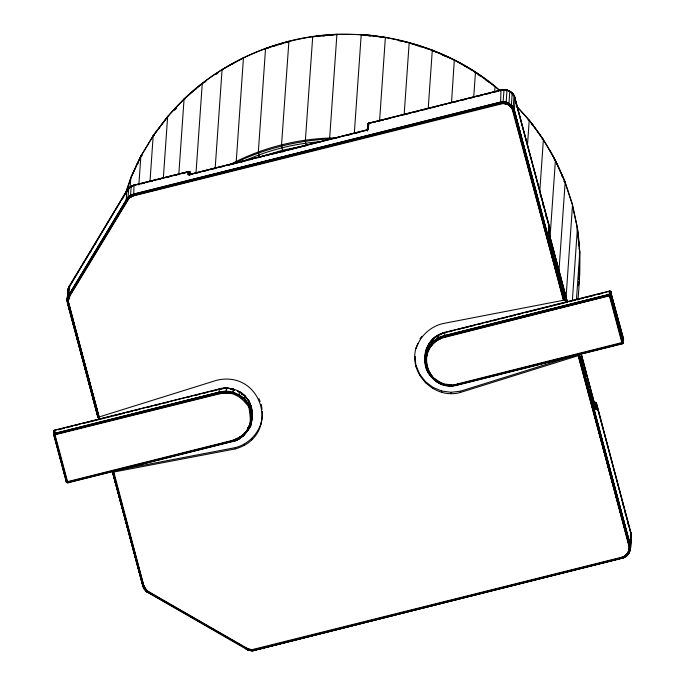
<?xml version="1.0" encoding="UTF-8"?>
<svg xmlns="http://www.w3.org/2000/svg" width="685" height="685" viewBox="0 0 685 685"><rect width="100%" height="100%" fill="white"/><g stroke="black" fill="none" stroke-linecap="round" stroke-linejoin="round"><path stroke-width="1.03" d="M226.358 388.815C226.273 386.212 231.436 389.645 233.071 389.029C241.154 391.332 248.21 397.394 250.813 405.494C256.036 419.914 247.953 437.955 232.532 441.534L67.849 482.788C64.767 481.153 67.37 483.37 66.822 481.889L54.209 434.538L54.612 430.257L219.628 388.892L226.35 388.035L226.093 392.616L225.485 392.993L219.688 393.755L53.678 435.069L54.723 433.34L219.346 392.06C235.383 387.599 253.578 401.41 251.875 418.312C252.2 429.666 241.831 437.253 232.147 440.472L66.531 481.915L53.687 434.333M262.269 411.539C263.656 428.099 251.207 443.64 235.349 447.639L112.682 471.066L112.605 472.179L143.422 585.795L144.783 588.843L148.457 592.311L249.177 649.894L254.82 649.945L621.62 557.975C627.195 556.725 631.022 550.569 629.421 545.02L578.662 355.498L628.719 545.234L629.044 550.466L626.278 555.055L623.436 556.597C627.306 559.431 632.084 548.18 630.089 544.661L579.39 355.13L578.662 355.498L629.078 545.14C630.688 550.603 626.912 556.28 621.432 557.325L252.285 649.611L252.003 650.75L621.817 558.386C631.853 556.143 631.416 543.196 631.365 535.387L596.567 403.362L596.121 409.741L581.103 353.571M457.272 384.02C459.061 386.922 452.699 384.559 451.912 385.835C445.729 385.587 439.136 383.977 434.47 379.73C418.355 367.956 424.469 339.469 444.471 335.607L609.47 294.285L610.866 295.346L623.324 342.072L622.083 343.382L457.46 384.67C425.573 392.899 412.242 344.786 444.633 336.566L609.256 295.286L610.866 295.346L623.127 342.277L457.272 384.02C435.626 392.445 416.129 364.48 428.716 344.153C432.252 338.202 438.246 334.426 444.711 332.379C445.601 333.604 442.339 332.987 442.125 333.689C434.992 335.367 428.998 342.252 426.609 349.359M190.147 172.868L189.745 171.944L190.07 173.356L189.48 171.747L188.341 171.575L188.11 174.769C190.576 176.011 190.875 171.104 188.358 171.541L134.012 185.173L128.754 188.092L128.129 197.023L128.934 198.547L69.939 295.92L68.166 301.143L98.58 417.139L216.76 380.252C262.732 369.455 281.535 435.865 235.255 448.915L112.922 472.205L143.139 585.821L144.535 588.946L148.311 592.508L249.1 650.125L254.906 650.185L621.697 558.206C627.426 556.922 631.356 550.603 629.721 544.892L579.21 355.241L629.943 544.772C630.791 547.264 630.089 555.021 626.818 553.934L624.078 556.665L621.526 557.676L254.734 649.645L249.794 649.722L246.728 648.541L148.636 592.046L145.074 588.689L143.764 585.744L113.205 472.196L143.422 585.795L144.124 585.658L146.462 590.384L246.925 648.233L251.994 649.971M232.147 440.472C233.457 444.103 242.207 436.114 243.997 434.966L244.93 432.595L247.867 429.709L247.67 428.639L250.376 423.989L251.335 418.398L252.106 417.062L251.267 410.443L248.698 404.261L244.571 398.927L239.185 394.817L237.404 394.577L232.891 392.197L231.384 392.488L226.118 391.255L225.468 391.606L225.485 392.993C237.327 392.377 245.41 401.487 251.267 410.443L252.106 417.062C250.727 425.205 246.309 434.084 238.526 437.903L232.241 440.823L67.618 482.103L66.137 481.786L67.712 482.403L232.335 441.123L238.483 438.7L238.526 437.903L242.259 436.157L247.559 429.563C253.381 420.41 247.936 410.657 248.92 401.067L244.793 395.742L239.407 391.623L237.661 391.272C241.685 391.863 244.254 395.117 245.932 397.994M450.867 385.133C422.277 384.645 416.814 344.075 444.813 337.303L610.866 295.346L609.188 294.952L444.556 336.232C411.908 344.024 424.837 393.695 457.597 385.056L622.28 343.793L623.324 342.072L621.989 343.082L457.366 384.371C426.096 392.779 413.226 344.701 444.719 336.934L609.342 295.655C612.082 296.1 611.979 290.671 609.333 291.099L444.693 332.422C436.525 334.879 428.956 340.839 426.781 349.35M131.554 186.654L128.9 188.067L126.888 190.421L69.331 285.945L67.806 290.945L67.104 300.535L67.481 303.481L68.5 303.524L99 417.028L68.166 300.852L68.414 298.703L69.613 295.723L128.866 198.076L133.712 195.824L502.987 103.538L504.023 89.684C509.058 89.572 513.913 93.28 515.197 98.212L514.349 110.328L564.911 299.996L442.236 323.714C430 326.925 419.879 336.369 416.189 348.519L416.283 347.244C407.798 373.179 434.418 399.903 460.38 392.462L578.414 355.592L629.078 545.14L578.166 355.669M500.504 103.855L501.009 90.043C506.943 88.459 513.467 92.244 515.154 98.143C513.81 92.406 506.926 88.279 501.009 90.043L368.727 123.189L368.393 129.559L188.11 174.769C187.219 171.216 190.045 170.574 190.105 173.262M565.801 302.059L514.349 110.328C514.872 106.86 502.953 97.604 502.987 103.538L508.416 104.599L509.657 105.439L512.252 108.401L513.288 110.901L564.132 300.39L513.63 110.782C512.226 105.156 505.89 101.62 500.324 103.118L133.532 195.097L128.626 197.802L69.313 295.518L68.072 298.6L68.166 303.575L98.58 417.139L68.166 303.575M54.543 431.13L53.901 431.875L54.286 430.514C53.772 433.425 54.089 429.461 55.143 430.565M367.374 130.972L367.802 124.173L368.607 123.231M609.522 291.545L609.333 291.099L610.121 291.168L611.088 292.161L609.316 291.134L609.256 295.286L621.894 342.74L622.639 343.656L623.17 343.142L623.281 339.272L610.429 291.262L610.309 295.158L623.085 343.022L622.519 343.485L457.537 384.901C426.652 392.865 412.841 348.793 438.742 335.248M233.414 163.895L236.171 162.371C265.412 148.482 297.273 140.528 329.605 138.944L336.917 34.25L363.238 34.627C413.226 38.531 462.606 57.549 500.324 90.942M595.111 407.412L595.248 402.3L593.809 403.2C595.025 401.085 598.125 404.415 595.248 402.3L594.803 406.342M594.452 405.417L594.537 402.438L594.845 403.2M375.234 122.041C368.222 123.069 367.896 121.879 368.393 129.559L189 174.632L189.103 171.558L190.079 173.151M69.382 285.893L67.806 290.945L68.106 294.55L68.149 288.676L69.331 285.945L69.981 286.03M368.684 123.72L368.23 123.565L367.965 129.645L368.838 123.18L367.802 124.173L367.323 130.552L367.802 124.173L368.487 123.326L501.069 90.06C505.778 88.785 511.515 91.062 514.058 95.463L513.211 107.579L512.166 109.043L563.815 300.484L513.288 110.901C516.858 106.543 504.374 99.736 500.161 102.159L133.369 194.138L128.129 197.023L68.74 294.987L67.524 297.607L67.104 300.535L97.818 417.165L98.323 417.182L67.883 303.601L67.781 298.489L69.057 295.312L128.412 197.545L133.455 194.763L500.255 102.784C505.967 101.243 512.483 104.873 513.921 110.662L564.62 300.21L514.152 110.533C512.68 104.634 506.035 100.926 500.204 102.502L131.725 195.037L128.258 197.314L126.425 199.609L68.86 295.132L67.558 298.369L67.293 301.006L68.166 301.143L68.783 298.797L67.567 297.701L68.149 288.676L68.868 288.591M368.179 123.54L367.331 130.766L368.23 123.565L501.129 90.215M595.419 407.549L595.607 402.36L595.907 403.148M309.466 144.603L189.317 174.735L189.308 171.627L190.019 172.363M189.882 174.264L189.976 172.243L189.976 174.512M618.478 486.889L595.933 402.515L595.719 407.78L596.215 402.746L630.817 532.339L631.365 535.387L630.525 544.378M596.215 402.746L595.941 409.21L596.438 403.028L595.77 402.677M425.359 358.777L425.12 356.885L426.481 350.172L425.342 357.972L426.053 350.283L428.767 344.093L429.358 344.238L427.663 346.893M596.438 403.028L596.121 409.741L581.3 354.136M549.028 233.602L549.447 227.18L548.985 234.595M594.683 406.351L594.965 402.403M567.034 301.451L549.139 234.347L549.387 227.711L536.835 180.703M567.36 302.042L549.224 234.03L549.618 227.3L514.803 98.092L536.278 178.639M626.818 553.934L627.974 552.941L629.421 547.803L630.525 547.512L630.149 544.566L579.142 353.297M363.204 35.149L363.238 34.627C412.884 39.131 462.221 57.232 499.759 90.617M425.864 356.62L425.171 356.799L425.342 357.972L426.258 350.181M53.721 435.138L53.91 431.148L55.005 430.18M54.946 430.154L54.971 434.667L67.892 482.848L66.137 481.786L67.789 482.634L232.412 441.354L238.834 439.085L244.314 435.043L244.93 432.595C246.668 432.166 254.289 423.595 249.674 423.835M69.331 285.945C70.632 292.127 65.863 297.573 67.661 303.592L98.666 419.203M97.852 416.146L97.818 417.165M127.496 200.388L126.263 199.352L126.888 190.421L127.838 190.653M130.133 187.339L130.809 177.757L140.87 156.154L153.192 135.707L167.996 116.219C209.576 66.77 272.484 36.75 336.917 34.25L337.02 34.764M133.712 195.824L134.012 185.173L188.401 171.601L190.045 172.44M138.858 184.907L140.87 156.154L153.568 135.262L167.996 116.219M149.989 181.491L153.192 135.707L167.637 116.63L184.385 98.751L185.241 98.948M163.321 178.391L167.637 116.63M178.776 174.744L184.059 99.137C230.708 54.158 296.614 30.508 361.209 34.772L363.238 34.627M196.013 172.868L202.272 83.424L205.894 81.558M215.141 168.69L222.068 69.664L223.002 69.673M219.688 393.755C216.263 385.098 228.756 388.9 233.114 389.011L234.424 390.21L233.071 389.029L226.341 388.07L219.568 388.875L226.341 388.07M243.466 57.686L236.171 162.371M53.636 434.701L219.594 393.387L226.093 392.616L231.162 393.558L232.891 392.197L233.106 388.969L234.416 390.202M235.255 448.915L235.349 447.639M247.559 429.563L248.124 429.812L247.67 428.639L250.042 423.929L250.975 418.415L252.106 417.062L250.924 412.541L251.267 410.443L249.092 406.89L248.698 404.261L246.009 401.907L244.571 398.927L241.591 398.516L239.185 394.817L239.407 391.623L237.678 391.298M266.191 48.712L265.557 48.558L258.339 151.847L259.538 157.216L282.374 150.229L304.816 145.811M251.875 418.312L250.975 418.415L250.573 412.635L251.267 410.443L248.766 407.061L248.698 404.261L245.435 402.386L244.571 398.927L244.793 395.742L241.129 393.832L244.579 395.502M244.057 445.455L244.151 444.18M251.395 420.47L251.172 423.664L247.67 428.639L248.33 429.855L244.93 432.595L244.168 435.061L238.526 437.903L238.757 439.034M251.635 439.881L251.729 438.606M257.466 432.577L257.56 431.302M261.25 405.657L261.336 404.381M261.156 424.041L261.242 422.765M262.441 414.862L262.535 413.586M289.25 41.657L288.916 41.168L281.544 144.74L282.785 152.096M312.728 36.485L305.399 140.048L305.835 145.605M354.359 132.736L361.226 34.498M367.751 128.326L367.768 124.499M368.033 128.652L368.179 126.631M379.593 120.56L385.39 37.221M404.124 115.097L409.185 42.684L404.749 41.982M428.193 108.829L432.295 50.262L424.828 48.113M414.87 357.707L414.964 356.431L416.043 366.929M419.614 375.526L419.7 374.25L416.137 365.653M425.334 382.924L425.428 381.648L419.7 374.25M428.767 344.093C426.943 353.614 421.772 363.572 428.305 372.88C431.396 377.05 435.043 380.937 439.83 383.146C441.286 383.103 445.507 386.905 446.029 384.259L451.852 384.773L451.912 385.835L457.657 385.081L450.884 385.878L451.912 385.835M451.492 102.75L454.335 59.835M432.826 388.643L432.911 387.367L425.428 381.648M444.813 337.303L444.711 332.379M441.568 392.274L441.654 390.998L432.911 387.367M450.961 393.575L451.055 392.3L460.474 391.186L578.457 354.333M473.755 96.739L475.467 72.25L474.696 72.242M460.38 392.462L460.474 391.186M494.698 91.739L495.067 86.421L494.168 86.31M527.424 145.879L529.214 120.32L517.021 106.749M539.737 191.869L543.385 139.689L532.682 124.602L528.948 119.901L528.084 119.995M548.933 227.197L549.618 227.3L549.224 234.03M549.909 239.185L555.415 160.393L543.102 139.235L542.169 139.235M558.832 272.707L565.159 182.201C553.9 154.194 537.913 127.855 516.567 106.372M566.05 297.513L572.523 204.875L565.159 182.201L555.415 160.393L549.379 149.416M572.36 300.569L577.421 228.165L572.523 204.875L564.842 181.679L555.107 159.896L554.114 159.785M576.445 299.73L579.793 251.815L577.421 228.165L572.403 205.32M577.909 300.064C580.169 276.132 580.777 252.02 577.421 228.165M594.957 406.351L595.325 402.378M610.695 292.033L623.547 338.878L623.316 342.8L622.22 343.776M630.996 532.451L631.365 535.387L630.594 532.322L630.106 550.44L627.931 554.559L626.039 556.271L625.242 555.466M630.465 547.418L630.106 550.44L629.044 550.466M251.335 409.296L251.489 407.258L248.92 401.067L244.322 395.622L248.184 400.066M367.323 130.552L367.802 124.173L367.365 130.313M549.139 234.347L549.49 227.326L515.017 98.101M367.948 123.839L367.468 130.064L319.826 142.009M549.028 231.71L549.618 228.002M549.07 233.551L549.49 228.336M189.736 175.086L189.968 172.252M549.67 227.651L549.173 233.671L567.574 302.659M594.631 405.357L594.88 402.326M595.171 407.421L595.607 402.36M251.635 418.364L251.172 423.664L250.676 424.024M594.255 405.503L594.537 402.438M595.471 407.575L595.933 402.515M189.933 174.384L190.028 172.423M425.094 361.252L426.335 361.372L425.95 360.396C426.181 351.225 432.149 342.312 440.609 338.758L440.19 337.756L438.135 338.09L428.493 347.346L429.401 348.185M578.448 285.842L578.919 281.732M579.15 279.685L579.793 251.815L579.176 248.047M578.491 284.583L578.868 281.586M579.116 279.583L579.621 275.575L579.45 251.181M251.797 417.644C252.919 411.959 251.326 406.239 248.92 401.067L249.34 402.891M622.862 340.471L623.538 339.614L623.153 338.758M54.098 431.67L54.098 430.822L54.012 434.932L66.762 482.642M189 174.632L189.437 171.73L189.839 172.166M189.317 174.735L189.694 171.901M623.085 343.022L623.324 342.072L623.307 342.825L610.618 295.372L610.72 291.519L610.087 291.116L610.061 295.483L622.939 343.433L623.504 338.81M548.933 228.413L549.473 227.249M148.825 591.737C147.609 594.494 144.818 589.314 143.918 588.501C141.033 581.856 145.032 592.302 148.114 592.645L246.292 649.132C247.782 650.168 255.642 652.505 254.64 649.303M189.086 171.584L188.589 174.624L188.615 171.498L189.343 172.2M251.155 409.305L251.489 407.258L250.316 405.537L250.813 405.494M68.217 289.335L67.841 292.726M630.953 538.324L631.159 537.108L630.465 539.489L630.56 537.982M514.152 110.533L564.783 300.116L514.298 110.422L511.335 105.327L506.181 102.219L505.384 103.803L503.15 103.161L500.41 103.486L133.618 195.465L128.866 198.076M444.471 335.607L432.714 342.217L428.844 347.783L425.873 353.571L424.94 360.156L425.95 360.396M230.862 389.26C231.564 387.222 235.537 390.578 230.922 388.952M251.806 416.403L252.328 413.877L251.806 412.19M231.162 393.558L231.384 392.488L226.118 391.392L219.38 392.402L54.757 433.682L53.695 435.043L54.809 433.965L219.431 392.685L225.468 391.897L231.384 392.488L226.11 391.606L219.346 392.06M249.879 649.371L249.614 650.416L246.206 649.132L249.049 650.27L249.879 649.371L252.285 649.611L252.328 650.75L255.025 650.356M53.901 431.875L54.398 430.668M623.341 342.389L623.324 342.072M505.384 103.803L506.181 102.219L507.02 90.069L506.763 90.805M68.577 288.556L69.365 286.715M68.346 288.565L127.067 190.361M505.881 89.812L502.225 89.838L504.04 90.12M251.832 415.512L252.328 413.877L251.566 412.182M446.029 384.259L444.377 384.234L444.12 384.979M426.849 354.068C423.107 352.826 432.372 344.007 432.689 342.098C431.858 336.095 440.575 334.597 444.693 332.422M508.133 103.075L507.508 104.548M593.861 403.234L595.068 402.694M125.124 194.403L130.809 177.757L140.87 156.154M125.886 192.879L131.22 177.244L137.163 163.775L141.264 155.675L142.343 155.581M69.939 295.92C67.986 292.709 65.503 301.109 68.166 300.852M368.059 123.668L367.965 125.304M251.66 415.47L252.328 413.877M416.694 346.293L417.936 343.45M237.404 394.577L236.942 395.562L232.891 392.197L231.325 392.83L225.476 392.248L219.508 393.019L54.886 434.307L53.678 435.069M133.369 194.138L130.064 195.662L128.035 197.537L128.934 198.547L131.066 196.467L130.552 195.242L131.177 186.311C140.631 182.578 127.915 187.219 128.9 188.067M66.479 482.42L53.807 434.992L54.372 433.605L219.346 392.188L225.468 391.606M232.515 441.568L238.868 439.042M427.705 371.09L428.63 370.765L433.177 377.786L440.275 382.333L439.83 383.146M622.622 343.69L609.624 295.209L609.71 291.056L610.241 291.502M621.432 557.325L621.8 558.421L627.058 555.501M510.316 104.428L509.426 105.73L505.872 103.538L503.15 103.161M512.252 108.401L508.416 104.599L508.981 103.384L509.811 91.225L513.784 95.583M249.015 650.33L246.206 649.132M367.999 124.473L368.162 125.483L368.222 124.584M508.321 90.497L506.934 90.274M69.716 285.936L81.772 265.917M82.868 264.102L84.512 261.37M85.608 259.555L114.669 211.331M115.765 209.516L120.149 202.238M121.245 200.414L129.071 188.161M89.709 253.279L91.353 250.556M92.449 248.732L93.545 246.917M95.198 244.185L96.294 242.362M122.606 198.693L123.702 196.878M125.346 194.146L126.442 192.322M246.925 648.233L246.292 649.132M238.885 392.222L239.322 391.632M438.34 381.725L437.903 382.316M242.242 397.651L241.591 398.516M512.115 106.184L511.001 107.28L512.166 109.043L513.442 108.196L513.211 107.579M251.044 423.981L247.67 428.639L248.467 429.855M622.948 339.101L623.547 338.878L623.538 339.614M549.447 227.18L549.147 227.848M126.305 199.455L130.552 195.242L133.369 194.266L500.17 102.288L505.718 102.236M68.543 298.198L69.245 297.299L67.961 296.554M130.809 177.757L131.22 177.244M420.008 338.707L421.96 336.275M126.263 199.352L127.932 197.357M628.924 553.163L627.974 552.941M128.754 188.092L130.749 186.628L131.237 187.21M153.192 135.707L154.579 135.27M623.153 340.137L623.367 338.767L610.626 291.793M247.842 649.945L248.338 648.909L249.272 649.594M433.228 338.981L430.642 341.875L431.173 342.166M430.882 341.995L432.8 339.854M435.121 379.062L434.47 379.73M511.001 107.28L510.59 106.252L511.378 105.207L512.192 93.04L511.481 93.52M174.606 110.276L176.73 108.016M623.127 339.948L623.598 339.246M246.257 401.675L245.435 402.386M189.317 172.843C190.85 172.766 189.128 171.952 189.574 173.099M440.566 334.768L442.013 333.467L444.813 332.593L609.436 291.313L610.866 291.87M513.938 109.309L512.603 110.02M433.425 343.159L432.689 342.098L438.16 338.219L444.505 335.95L609.128 294.67L610.866 295.346L610.72 291.519L610.994 291.921M184.059 99.137L202.272 83.424M146.462 590.384L145.742 590.864M433.177 377.786L432.458 378.257M248.509 429.795L244.93 432.595C245.033 436.088 243.577 434.127 241.788 435.66L242.456 436.336L244.314 435.043M623.085 339.7L623.547 338.878M549.61 227.351L549.087 227.6M216.16 74.425L217.864 73.235M434.71 337.662L437.21 336.284M431.028 374.746L430.206 375.243M511.729 93.314L512.508 93.365M464.43 65.966L464.978 65.606M249.366 406.719L248.424 407.215M248.698 404.261L245.735 402.146L244.571 398.927L242.053 397.925L239.185 394.817L237.267 394.885L232.891 392.197L231.247 393.19L226.093 392.616M145.973 591.087L146.932 590.333L145.391 588.501L144.227 588.997L142.737 585.692M222.068 69.664L243.243 57.994M229.578 164.837C262.458 147.318 299.799 138.019 337.046 137.89M629.078 545.14L630.149 544.566L579.279 354.085M440.19 337.756L444.479 335.736L609.102 294.456L610.866 295.346M235.623 440.318C239.664 439.034 238.954 437.681 235.229 439.487L235.623 440.318L232.472 441.508M621.817 558.386L624.634 557.273L624.078 556.665M251.455 412.327L250.205 412.712L251.267 410.443L251.489 407.258L250.487 406.162M429.221 372.674L428.348 372.94M145.391 588.501L143.884 588.441M594.794 403.028L594.229 402.626M241.522 162.122C266.593 150.614 293.711 143.448 321.256 141.632M252.328 650.75L249.588 650.476L254.966 650.339L624.009 557.539M489.441 82.611L490.117 82.337M133.995 185.207L130.749 186.628M513.442 95.532L513.981 95.54M267.116 48.395L269.873 47.445M236.942 395.562L239.185 394.817L241.822 398.225L244.571 398.927M265.557 48.558L288.77 41.46M630.166 550.081L628.779 549.995M276.492 45.33L273.555 46.178L273.135 45.715M278.461 44.765L283.367 43.352M285.328 42.787L288.265 41.939M369.035 123.591L368.727 123.189M630.311 547.495L629.421 547.803M513.288 110.901L563.472 300.552M68.175 291.382L67.729 291.604L68.106 294.55M377.298 121.519L383.497 119.969M385.561 119.455L388.66 118.676M407.241 114.01L410.341 113.239M415.504 111.946L418.603 111.167M423.767 109.874L426.866 109.095M432.029 107.802L435.129 107.023M453.71 102.365L456.809 101.585M461.973 100.293L465.072 99.513M470.235 98.22L473.335 97.441M478.498 96.148L481.589 95.369M486.752 94.076L489.852 93.297M495.015 92.004L498.115 91.225M141.375 183.82L144.449 183.049M149.578 181.756L152.652 180.986M157.781 179.701L160.855 178.931M165.984 177.646L169.058 176.876M174.187 175.591L177.261 174.821M182.39 173.536C183.923 174.29 189.445 169.786 189.728 173.022M311.538 144.09L317.754 142.531M192.665 174.118L189.565 174.898L189.736 171.961L189.933 172.492M194.728 173.605L197.837 172.826M203 171.524L206.099 170.753M211.271 169.452L214.371 168.673M219.542 167.38L222.642 166.601M227.814 165.308L230.913 164.528M232.977 164.015L239.185 162.456M241.248 161.934L247.456 160.384M249.52 159.862L252.619 159.083M257.791 157.79L260.891 157.011M266.063 155.718L269.162 154.938M271.226 154.416L277.434 152.866M279.497 152.344L285.696 150.794M287.768 150.272L293.968 148.714M296.04 148.2L302.239 146.641M304.303 146.128L307.411 145.348M347.723 135.236L350.823 134.457M355.994 133.164L359.094 132.385M58.251 429.786L64.459 428.228M66.531 427.705L72.747 426.147M74.819 425.633L77.919 424.854M83.099 423.553L86.207 422.773M88.279 422.251L94.487 420.693M96.559 420.179L102.767 418.621M104.839 418.098L111.056 416.54M113.128 416.026L124.516 413.166M126.588 412.644L132.796 411.094M134.868 410.572L137.976 409.793M148.328 407.198L151.436 406.419M156.608 405.118L159.716 404.338M164.897 403.045L167.996 402.266M186.637 397.591L189.745 396.812M194.917 395.51L198.025 394.731M203.205 393.438L206.305 392.659M211.485 391.358L214.593 390.578M216.665 390.056L219.628 388.892M449.035 331.788L452.143 331.009M457.315 329.716L460.423 328.937M462.495 328.415L468.711 326.856M470.775 326.334L473.883 325.563M479.063 324.262L482.171 323.483M487.343 322.181L490.451 321.402M492.524 320.888L498.731 319.33M500.803 318.808L507.02 317.249M509.083 316.735L515.3 315.177M517.372 314.655L520.48 313.876M525.652 312.574L528.76 311.795M530.832 311.281L537.04 309.723M539.112 309.2L545.328 307.642M547.392 307.128L553.608 305.57M555.681 305.048L567.069 302.196M569.141 301.674L575.349 300.116M577.421 299.593L583.637 298.035M585.701 297.521L588.809 296.742M590.881 296.22L593.989 295.44M599.161 294.148L602.269 293.368M68.294 288.299L68.954 288.299M188.889 172.235L188.401 171.601L189.522 171.858M427.123 366.663L425.736 366.689M367.836 124.696L367.913 125.081M239.185 394.817L237.104 395.228L232.891 392.197M226.821 389.174L226.358 388.258L219.688 389.046L54.612 430.257L54.612 434.761L67.156 481.838L67.892 482.848M131.066 196.467L132.222 196.33L131.674 194.831M137.163 163.775L138.259 163.647M629.309 552.427L628.025 552.067M312.625 36.759L336.857 34.524M322.712 35.945L324.758 35.774M330.889 35.269L332.927 35.106M500.161 102.159L502.995 101.937M112.254 471.366L142.78 585.769L143.422 585.795M531.8 124.67L532.682 124.602M226.358 388.506L223.019 388.438M595.548 403.045L596.567 403.362L595.496 402.874M504.032 89.718L503.484 90.129M329.605 138.944L331.72 138.969M188.983 171.712L132.316 185.815M361.209 34.772L385.407 37.504M368.453 35.757L370.551 36.005M379.995 37.11L382.093 37.358M441.654 390.998L451.055 392.3M249.006 650.296L252.011 650.716M143.37 587.422L144.638 587.113L144.8 588.235M561.589 175.951L562.625 176.139M563.798 181.456L565.159 182.201M398.593 40.638L402.703 41.537M627.015 555.544L626.278 555.055M230.982 388.712L233.011 389.183M426.841 355.695L425.839 355.387M68.783 298.797L67.421 298.258M195.739 88.57L196.535 88.819M409.861 43.206L422.833 47.462M505.872 103.538L508.416 104.599M432.749 50.776L436.482 52.274M432.295 50.262L454.463 60.16L475.467 72.25L495.067 86.421M509.426 105.73L510.59 106.252M442.245 54.877L446.106 56.658M440.275 382.333L444.377 384.234M428.793 350.078L427.877 349.547M232.112 63.585L232.729 63.953M478.173 74.682L479.902 75.898M485.973 80.171L488.576 82.003M148.2 592.636L144.227 588.997M145.717 590.812L148.131 592.679M250.248 406.231L251.489 407.258L251.515 409.305M432.132 345.06L431.353 344.324M622.888 558.01L622.434 557.025M438.588 335.042L438.135 338.09L438.648 339.315M512.02 93.622L512.971 94.898M529.214 120.32L543.385 139.689M436.533 341.087L435.943 340.171M188.486 171.515L188.76 172.26M130.801 197.057L130.064 195.662M144.347 589.006L142.917 585.803L112.605 472.179L142.78 585.769M258.939 398.653L260.137 401.513M188.855 171.558L188.992 171.926M250.573 412.635L252.106 417.062M248.92 401.067L250.034 404.647M189.445 171.978L189.668 172.748M619.034 488.953L630.32 531.295M514.786 99.145L515.617 102.245M540.122 194.155L540.953 197.246M542.88 204.481L543.702 207.572M545.628 214.807L546.459 217.898M596.986 407.395L597.817 410.495M622.322 502.396L623.153 505.496M625.08 512.731L625.902 515.822M627.828 523.057L628.659 526.149M581.351 355.147L595.393 407.798M549.807 237.686L551.999 245.915M552.555 247.979L554.747 256.216M555.295 258.271L557.496 266.508M558.044 268.571L560.236 276.808M560.784 278.863L562.984 287.101M563.532 289.156L565.724 297.393M581.925 358.135L584.125 366.372M584.673 368.427L586.865 376.664M587.413 378.728L589.614 386.965M590.162 389.02L592.362 397.257M592.91 399.312L595.102 407.549M591.497 394.997L592.328 398.096M513.63 110.782L564.397 300.304L513.921 110.662M629.721 544.892L578.953 355.369L629.421 545.02M99.145 416.985L68.5 303.524L98.854 417.071M113.847 472.102L143.764 585.744M143.139 585.821L112.742 472.196L142.917 585.803M67.524 303.549L97.929 417.199M67.883 303.601L98.101 417.208M630.953 532.373L631.193 533.521M577.078 227.557L578.996 245.958M261.473 405.409L262.004 409.493"/></g></svg>
